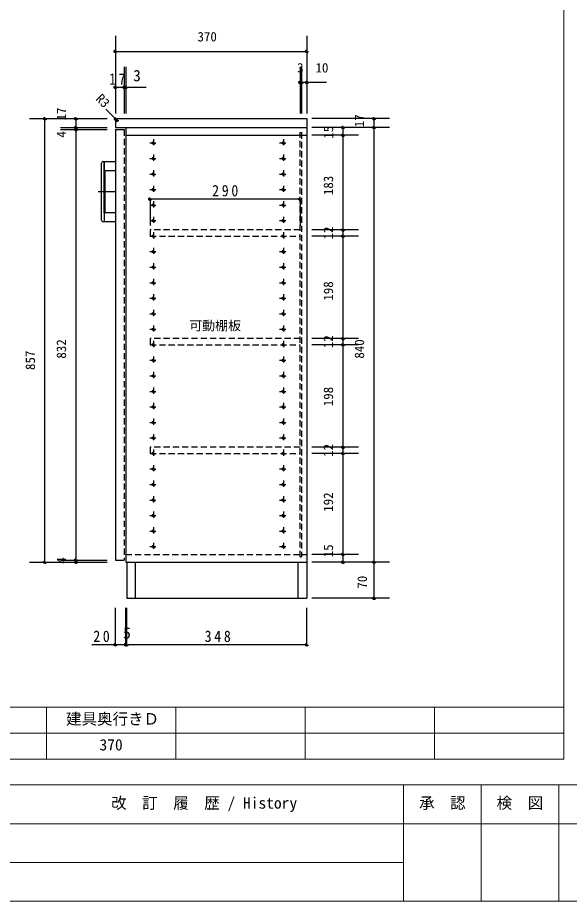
# Model space of a CAD drawing. Units: millimetres at full size, sheet at 1:10. Extents: x -2088 to 1862, y -1004 to 1778.
# Drawn here: x -794 to 273, y -1004 to 704 of the extents above; entities that cross this region are included whole.
import ezdxf
from ezdxf.enums import TextEntityAlignment as Align

# ---------------------------------------------------------------- set-up
doc = ezdxf.new("R2010")
doc.units = ezdxf.units.MM
doc.header["$LTSCALE"] = 10
doc.header["$PDMODE"] = 32
doc.header["$PDSIZE"] = 5
doc.linetypes.add('CHAIN1', pattern=[8, 5, -1, 1, -1])
doc.linetypes.add('DASHED1', pattern=[1.8, 1.2, -0.6])
doc.layers.add('0-0_0', color=7, linetype='Continuous', lineweight=18)
doc.layers.add('2-0_NOTE$003', color=7, linetype='DASHED1')
doc.styles.add('ＭＳ ゴシック', font='')
doc.styles.get('ＭＳ ゴシック').set_extended_font_data('MS Gothic')

msp = doc.modelspace()

# ---------------------------------------------------------------- linework, layer by layer
at = {"layer": '0-0_0'}
for p, q in [((262.09, 1728.29), (262.09, -729.21)), ((-2037.91, -629.21), (262.09, -629.21)), ((-737.91, -629.21), (-737.91, -729.21)), ((-487.91, -629.21), (-487.91, -729.21)), ((-237.91, -629.21), (-237.91, -729.21)), ((12.09, -629.21), (12.09, -729.21)), ((-2037.91, -679.21), (262.09, -679.21)), ((-2037.91, -729.21), (262.09, -729.21)), ((-2087.91, -779.21), (1862.09, -779.21)), ((-47.91, -779.21), (-47.91, -1004.21)), ((102.09, -779.21), (102.09, -1004.21)), ((252.09, -779.21), (252.09, -1004.21)), ((1862.09, -854.21), (-1287.91, -854.21)), ((-47.91, -929.21), (-1287.91, -929.21)), ((1862.09, -1004.21), (-2087.91, -1004.21))]:
    msp.add_line(p, q, dxfattribs=at)
at = {"layer": '2-0_NOTE$003', "color": 4, "linetype": 'Continuous'}
for p, q in [((-604.73, 668.38), (-604.73, 518.38)), ((-234.73, 668.38), (-234.73, 518.38)), ((-604.73, 638.38), (-234.73, 638.38)), ((-604.73, 608.38), (-604.73, 518.38)), ((-587.73, 608.38), (-587.73, 518.38)), ((-584.73, 608.38), (-584.73, 518.38)), ((-247.73, 608.38), (-247.73, 518.38)), ((-244.73, 608.38), (-244.73, 518.38)), ((-604.73, 569.06), (-544.92, 569.06)), ((-587.73, 569.06), (-584.73, 569.06)), ((-247.73, 578.38), (-244.73, 578.38)), ((-196.92, 578.38), (-244.73, 578.38)), ((-601.73, 505.38), (-622.88, 526.53)), ((-770.73, 508.38), (-620.73, 508.38)), ((-740.73, -348.62), (-740.73, 508.38)), ((-680.73, 491.38), (-680.73, 508.38)), ((-74.73, 508.38), (-224.73, 508.38)), ((-104.73, 491.38), (-104.73, 508.38)), ((-710.73, 491.38), (-620.73, 491.38)), ((-710.73, 487.38), (-620.73, 487.38)), ((-680.73, 487.38), (-680.73, 491.38)), ((-680.73, -344.62), (-680.73, 487.38)), ((-74.73, 491.38), (-224.73, 491.38)), ((-164.73, 293.38), (-164.73, 491.38)), ((-104.73, -418.62), (-104.73, 491.38)), ((-134.73, 476.38), (-224.73, 476.38)), ((-247.73, 352.93), (-537.73, 352.93)), ((-537.73, 352.93), (-537.73, 302.14)), ((-247.73, 352.93), (-247.73, 302.14)), ((-134.73, 293.38), (-224.73, 293.38)), ((-164.73, 281.38), (-164.73, 293.38)), ((-134.73, 281.38), (-224.73, 281.38)), ((-164.73, 83.38), (-164.73, 281.38)), ((-134.73, 83.38), (-224.73, 83.38)), ((-134.73, 71.38), (-224.73, 71.38)), ((-164.73, 71.38), (-164.73, 83.38)), ((-164.73, -126.62), (-164.73, 71.38)), ((-134.73, -126.62), (-224.73, -126.62)), ((-164.73, -138.62), (-164.73, -126.62)), ((-134.73, -138.62), (-224.73, -138.62)), ((-164.73, -333.62), (-164.73, -138.62)), ((-134.73, -333.62), (-224.73, -333.62)), ((-164.73, -348.62), (-164.73, -333.62)), ((-770.73, -348.62), (-620.73, -348.62)), ((-710.73, -344.62), (-620.73, -344.62)), ((-680.73, -348.62), (-680.73, -344.62)), ((-74.73, -348.62), (-224.73, -348.62)), ((-74.73, -418.62), (-224.73, -418.62)), ((-604.73, -508.3), (-604.73, -436.81)), ((-584.73, -508.3), (-584.73, -436.81)), ((-582.73, -508.3), (-582.73, -436.81)), ((-582.73, -508.3), (-582.73, -436.81)), ((-234.73, -508.3), (-234.73, -436.81)), ((-584.73, -508.3), (-650.48, -508.3)), ((-582.73, -508.3), (-584.73, -508.3)), ((-234.73, -508.3), (-579.73, -508.3))]:
    msp.add_line(p, q, dxfattribs=at)
at = {"layer": '2-0_NOTE$003', "linetype": 'Continuous'}
for p, q in [((-604.73, 505.38), (-604.73, 491.38)), ((-601.73, 508.38), (-234.73, 508.38)), ((-234.73, 508.38), (-234.73, -348.46)), ((-604.73, 491.38), (-234.73, 491.38)), ((-604.73, 487.38), (-604.73, -344.62)), ((-604.73, 487.38), (-587.73, 487.38)), ((-584.73, 491.38), (-584.73, -348.62)), ((-584.73, 476.38), (-234.73, 476.38)), ((-627.73, 425.88), (-626.23, 425.88)), ((-626.23, 425.38), (-626.23, 425.88)), ((-626.23, 408.38), (-626.23, 425.38)), ((-626.23, 425.38), (-625.73, 425.38)), ((-625.73, 425.88), (-604.73, 425.88)), ((-625.73, 408.38), (-625.73, 425.88)), ((-626.23, 326.38), (-626.23, 408.38)), ((-626.23, 408.38), (-604.73, 408.38)), ((-624.73, 326.38), (-624.73, 408.38)), ((-604.73, 326.38), (-626.23, 326.38)), ((-625.73, 308.88), (-625.73, 326.38)), ((-626.23, 308.88), (-627.73, 308.88)), ((-626.23, 309.38), (-625.73, 309.38)), ((-604.73, 308.88), (-625.73, 308.88)), ((-604.73, -344.62), (-587.73, -344.62)), ((-584.73, -348.62), (-234.73, -348.62)), ((-582.73, -348.62), (-582.73, -418.62)), ((-565.73, -418.62), (-565.73, -348.62)), ((-251.73, -418.62), (-251.73, -348.62)), ((-234.73, -348.46), (-234.73, -418.62)), ((-582.73, -418.62), (-234.73, -418.62)), ((-579.73, -418.62), (-234.73, -418.62))]:
    msp.add_line(p, q, dxfattribs=at)
at = {"layer": '2-0_NOTE$003'}
for p, q in [((-587.73, 487.38), (-587.73, -344.62)), ((-247.73, 481.38), (-244.73, 481.38)), ((-247.73, -338.62), (-247.73, 481.38)), ((-244.73, 481.38), (-244.73, -338.62)), ((-538.23, 461.38), (-523.23, 461.38)), ((-530.73, 468.88), (-530.73, 453.88)), ((-287.23, 461.38), (-272.23, 461.38)), ((-279.73, 468.88), (-279.73, 453.88)), ((-538.23, 431.38), (-523.23, 431.38)), ((-530.73, 438.88), (-530.73, 423.88)), ((-287.23, 431.38), (-272.23, 431.38)), ((-279.73, 438.88), (-279.73, 423.88)), ((-538.23, 401.38), (-523.23, 401.38)), ((-530.73, 408.88), (-530.73, 393.88)), ((-287.23, 401.38), (-272.23, 401.38)), ((-279.73, 408.88), (-279.73, 393.88)), ((-530.73, 378.88), (-530.73, 363.88)), ((-279.73, 378.88), (-279.73, 363.88)), ((-538.23, 371.38), (-523.23, 371.38)), ((-287.23, 371.38), (-272.23, 371.38)), ((-530.73, 348.88), (-530.73, 333.88)), ((-279.73, 348.88), (-279.73, 333.88)), ((-538.23, 341.38), (-523.23, 341.38)), ((-287.23, 341.38), (-272.23, 341.38)), ((-538.23, 311.38), (-523.23, 311.38)), ((-530.73, 318.88), (-530.73, 303.88)), ((-287.23, 311.38), (-272.23, 311.38)), ((-279.73, 318.88), (-279.73, 303.88)), ((-537.73, 293.38), (-537.73, 281.38)), ((-247.73, 293.38), (-537.73, 293.38)), ((-537.73, 281.38), (-247.73, 281.38)), ((-530.73, 288.88), (-530.73, 273.88)), ((-279.73, 288.88), (-279.73, 273.88)), ((-530.73, 258.88), (-530.73, 243.88)), ((-279.73, 258.88), (-279.73, 243.88)), ((-538.23, 251.38), (-523.23, 251.38)), ((-287.23, 251.38), (-272.23, 251.38)), ((-530.73, 228.88), (-530.73, 213.88)), ((-279.73, 228.88), (-279.73, 213.88)), ((-538.23, 221.38), (-523.23, 221.38)), ((-287.23, 221.38), (-272.23, 221.38)), ((-538.23, 191.38), (-523.23, 191.38)), ((-530.73, 198.88), (-530.73, 183.88)), ((-287.23, 191.38), (-272.23, 191.38)), ((-279.73, 198.88), (-279.73, 183.88)), ((-538.23, 161.38), (-523.23, 161.38)), ((-530.73, 168.88), (-530.73, 153.88)), ((-287.23, 161.38), (-272.23, 161.38)), ((-279.73, 168.88), (-279.73, 153.88)), ((-530.73, 138.88), (-530.73, 123.88)), ((-279.73, 138.88), (-279.73, 123.88)), ((-538.23, 131.38), (-523.23, 131.38)), ((-287.23, 131.38), (-272.23, 131.38)), ((-530.73, 108.88), (-530.73, 93.88)), ((-279.73, 108.88), (-279.73, 93.88)), ((-538.23, 101.38), (-523.23, 101.38)), ((-287.23, 101.38), (-272.23, 101.38)), ((-537.73, 83.38), (-537.73, 71.38)), ((-247.73, 83.38), (-537.73, 83.38)), ((-537.73, 71.38), (-247.73, 71.38)), ((-530.73, 78.88), (-530.73, 63.88)), ((-279.73, 78.88), (-279.73, 63.88)), ((-538.23, 41.38), (-523.23, 41.38)), ((-530.73, 48.88), (-530.73, 33.88)), ((-287.23, 41.38), (-272.23, 41.38)), ((-279.73, 48.88), (-279.73, 33.88)), ((-530.73, 18.88), (-530.73, 3.88)), ((-279.73, 18.88), (-279.73, 3.88)), ((-538.23, 11.38), (-523.23, 11.38)), ((-287.23, 11.38), (-272.23, 11.38)), ((-530.73, -11.12), (-530.73, -26.12)), ((-279.73, -11.12), (-279.73, -26.12)), ((-538.23, -18.62), (-523.23, -18.62)), ((-287.23, -18.62), (-272.23, -18.62)), ((-538.23, -48.62), (-523.23, -48.62)), ((-530.73, -41.12), (-530.73, -56.12)), ((-287.23, -48.62), (-272.23, -48.62)), ((-279.73, -41.12), (-279.73, -56.12)), ((-538.23, -78.62), (-523.23, -78.62)), ((-530.73, -71.12), (-530.73, -86.12)), ((-287.23, -78.62), (-272.23, -78.62)), ((-279.73, -71.12), (-279.73, -86.12)), ((-530.73, -101.12), (-530.73, -116.12)), ((-279.73, -101.12), (-279.73, -116.12)), ((-538.23, -108.62), (-523.23, -108.62)), ((-287.23, -108.62), (-272.23, -108.62)), ((-537.73, -126.62), (-537.73, -138.62)), ((-247.73, -126.62), (-537.73, -126.62)), ((-530.73, -131.12), (-530.73, -146.12)), ((-279.73, -131.12), (-279.73, -146.12)), ((-537.73, -138.62), (-247.73, -138.62)), ((-538.23, -168.62), (-523.23, -168.62)), ((-530.73, -161.12), (-530.73, -176.12)), ((-287.23, -168.62), (-272.23, -168.62)), ((-279.73, -161.12), (-279.73, -176.12)), ((-538.23, -198.62), (-523.23, -198.62)), ((-530.73, -191.12), (-530.73, -206.12)), ((-287.23, -198.62), (-272.23, -198.62)), ((-279.73, -191.12), (-279.73, -206.12)), ((-530.73, -221.12), (-530.73, -236.12)), ((-279.73, -221.12), (-279.73, -236.12)), ((-538.23, -228.62), (-523.23, -228.62)), ((-287.23, -228.62), (-272.23, -228.62)), ((-530.73, -251.12), (-530.73, -266.12)), ((-279.73, -251.12), (-279.73, -266.12)), ((-538.23, -258.62), (-523.23, -258.62)), ((-287.23, -258.62), (-272.23, -258.62)), ((-538.23, -288.62), (-523.23, -288.62)), ((-530.73, -281.12), (-530.73, -296.12)), ((-287.23, -288.62), (-272.23, -288.62)), ((-279.73, -281.12), (-279.73, -296.12)), ((-538.23, -318.62), (-523.23, -318.62)), ((-530.73, -311.12), (-530.73, -326.12)), ((-287.23, -318.62), (-272.23, -318.62)), ((-279.73, -311.12), (-279.73, -326.12)), ((-584.73, -333.62), (-247.73, -333.62)), ((-247.73, -338.62), (-244.73, -338.62)), ((-244.73, -333.62), (-234.73, -333.62))]:
    msp.add_line(p, q, dxfattribs=at)
at = {"layer": '2-0_NOTE$003', "color": 4, "linetype": 'CHAIN1'}
msp.add_line((-638.19, 367.38), (-604.73, 367.38), dxfattribs=at)
at = {"layer": '2-0_NOTE$003', "linetype": 'Continuous'}
for points in [[(-631.23, 312.38), (-631.23, 408.88), (-631.23, 422.38)], [(-626.23, 326.38), (-626.23, 309.38), (-626.23, 308.88)]]:
    msp.add_lwpolyline(points, dxfattribs=at)
at = {"layer": '2-0_NOTE$003'}
for centre in [(-530.73, 461.38), (-279.73, 461.38), (-530.73, 431.38), (-279.73, 431.38), (-530.73, 401.38), (-279.73, 401.38), (-530.73, 371.38), (-279.73, 371.38), (-530.73, 341.38), (-279.73, 341.38), (-530.73, 311.38), (-279.73, 311.38), (-530.73, 281.38), (-279.73, 281.38), (-530.73, 251.38), (-279.73, 251.38), (-530.73, 221.38), (-279.73, 221.38), (-530.73, 191.38), (-279.73, 191.38), (-530.73, 161.38), (-279.73, 161.38), (-530.73, 131.38), (-279.73, 131.38), (-530.73, 101.38), (-279.73, 101.38), (-530.73, 71.38), (-279.73, 71.38), (-530.73, 41.38), (-279.73, 41.38), (-530.73, 11.38), (-279.73, 11.38), (-530.73, -18.62), (-279.73, -18.62), (-530.73, -48.62), (-279.73, -48.62), (-530.73, -78.62), (-279.73, -78.62), (-530.73, -108.62), (-279.73, -108.62), (-530.73, -138.62), (-279.73, -138.62), (-530.73, -168.62), (-279.73, -168.62), (-530.73, -198.62), (-279.73, -198.62), (-530.73, -228.62), (-279.73, -228.62), (-530.73, -258.62), (-279.73, -258.62), (-530.73, -288.62), (-279.73, -288.62), (-530.73, -318.62), (-279.73, -318.62)]:
    msp.add_circle(centre, 2.5, dxfattribs=at)
at = {"layer": '2-0_NOTE$003', "linetype": 'Continuous'}
for centre, radius, start, end in [((-601.73, 505.38), 3, 90, 180), ((-627.73, 422.38), 3.5, 90, 180), ((-627.73, 312.38), 3.5, 180, 270)]:
    msp.add_arc(centre, radius, start, end, dxfattribs=at)
at = {"layer": '2-0_NOTE$003', "color": 4}
for p in [(-604.73, 638.38), (-234.73, 638.38), (-247.73, 578.38), (-244.73, 578.38), (-234.73, 578.38), (-604.73, 569.06), (-587.73, 569.06), (-584.73, 569.06), (-740.73, 508.38), (-680.73, 508.38), (-603.86, 507.5), (-601.73, 505.38), (-104.73, 508.38), (-680.73, 491.38), (-680.73, 487.38), (-164.73, 491.38), (-164.73, 476.38), (-104.73, 491.38), (-537.73, 352.93), (-247.73, 352.93), (-164.73, 293.38), (-164.73, 281.38), (-164.73, 83.38), (-164.73, 71.38), (-164.73, -126.62), (-164.73, -138.62), (-164.73, -333.62), (-740.73, -348.62), (-680.73, -344.62), (-680.73, -348.62), (-164.73, -348.62), (-104.73, -348.62), (-104.73, -418.62), (-604.73, -508.3), (-584.73, -508.3), (-582.73, -508.3), (-234.73, -508.3)]:
    msp.add_point(p, dxfattribs=at)

# ---------------------------------------------------------------- texts
at = {"layer": '0-0_0', "style": 'ＭＳ ゴシック'}
for s, p in [('建具奥行きＤ', (-700.16, -669.21)), ('370', (-635.41, -719.21)), ('改\u3000訂\u3000履\u3000歴 / History', (-612.91, -831.71)), ('承\u3000認', (-17.91, -831.71)), ('検\u3000図', (132.09, -831.71))]:
    msp.add_text(s, height=21.99, dxfattribs=at).set_placement(p, align=Align.BOTTOM_LEFT)
at = {"layer": '2-0_NOTE$003', "style": 'ＭＳ ゴシック'}
for s, height, p in [('370', 18.33, (-445.98, 652.13)), ('3', 18.33, (-253.48, 592.13)), ('10', 18.33, (-217.91, 592.13)), ('3', 21.99, (-570.45, 574.06)), ('可動棚板', 18.33, (-461.85, 93.69)), ('5', 21.99, (-589.73, -503.3))]:
    msp.add_text(s, height=height, dxfattribs=at).set_placement(p, align=Align.BOTTOM_LEFT)
for s, rotation, p in [('R3', 315, (-648.11, 541.56)), ('17', 90, (-694.48, 505.01)), ('17', 90, (-118.48, 491.88)), ('4', 90, (-694.48, 471.76)), ('15', 90, (-178.26, 469.64)), ('183', 90, (-178.48, 360.63)), ('12', 90, (-178.48, 274.88)), ('198', 90, (-178.48, 156.63)), ('12', 90, (-178.48, 64.88)), ('832', 90, (-694.48, 44.63)), ('840', 90, (-118.48, 44.63)), ('857', 90, (-754.48, 22.63)), ('198', 90, (-178.48, -47.37)), ('12', 90, (-178.48, -145.12)), ('192', 90, (-178.48, -251.37)), ('15', 90, (-178.48, -339.38)), ('4', 90, (-694.48, -351.76)), ('70', 90, (-112.95, -399.9))]:
    msp.add_text(s, height=18.33, rotation=rotation, dxfattribs=at).set_placement(p, align=Align.BOTTOM_LEFT)
at = {"layer": '2-0_NOTE$003', "char_height": 21.99, "attachment_point": 7, "style": 'ＭＳ ゴシック'}
for s, insert in [('\\T1.36;\\W0.9;17', (-616.79, 574.03)), ('\\T1.38;\\W0.9;290', (-417.73, 357.93)), ('\\T1.36;\\W0.9;20', (-647.37, -503.3)), ('\\T1.38;\\W0.9;348', (-432.23, -503.3))]:
    msp.add_mtext(s, dxfattribs=dict(at, insert=insert))

doc.saveas('drawing.dxf')
